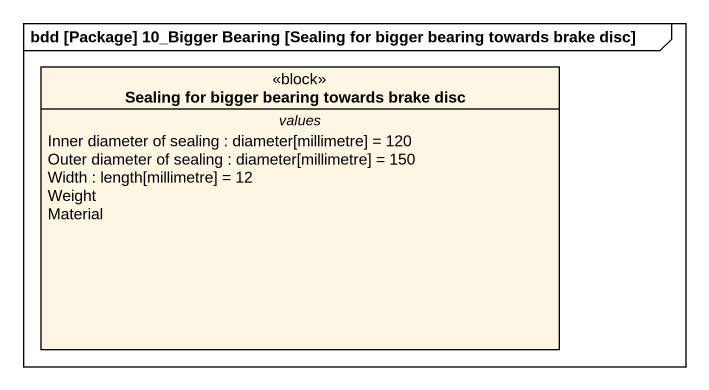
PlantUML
@startuml
mainframe bdd [Package] 10_Bigger Bearing [Sealing for bigger bearing towards brake disc]
hide circle
hide empty members
class "Sealing for bigger bearing towards brake disc" as Sealing_for_bigger_bearing <<block>> {
  -- values --
  Inner diameter of sealing : diameter[millimetre] = 120
  Outer diameter of sealing : diameter[millimetre] = 150
  Width : length[millimetre] = 12
  Weight
  Material
}
@enduml
